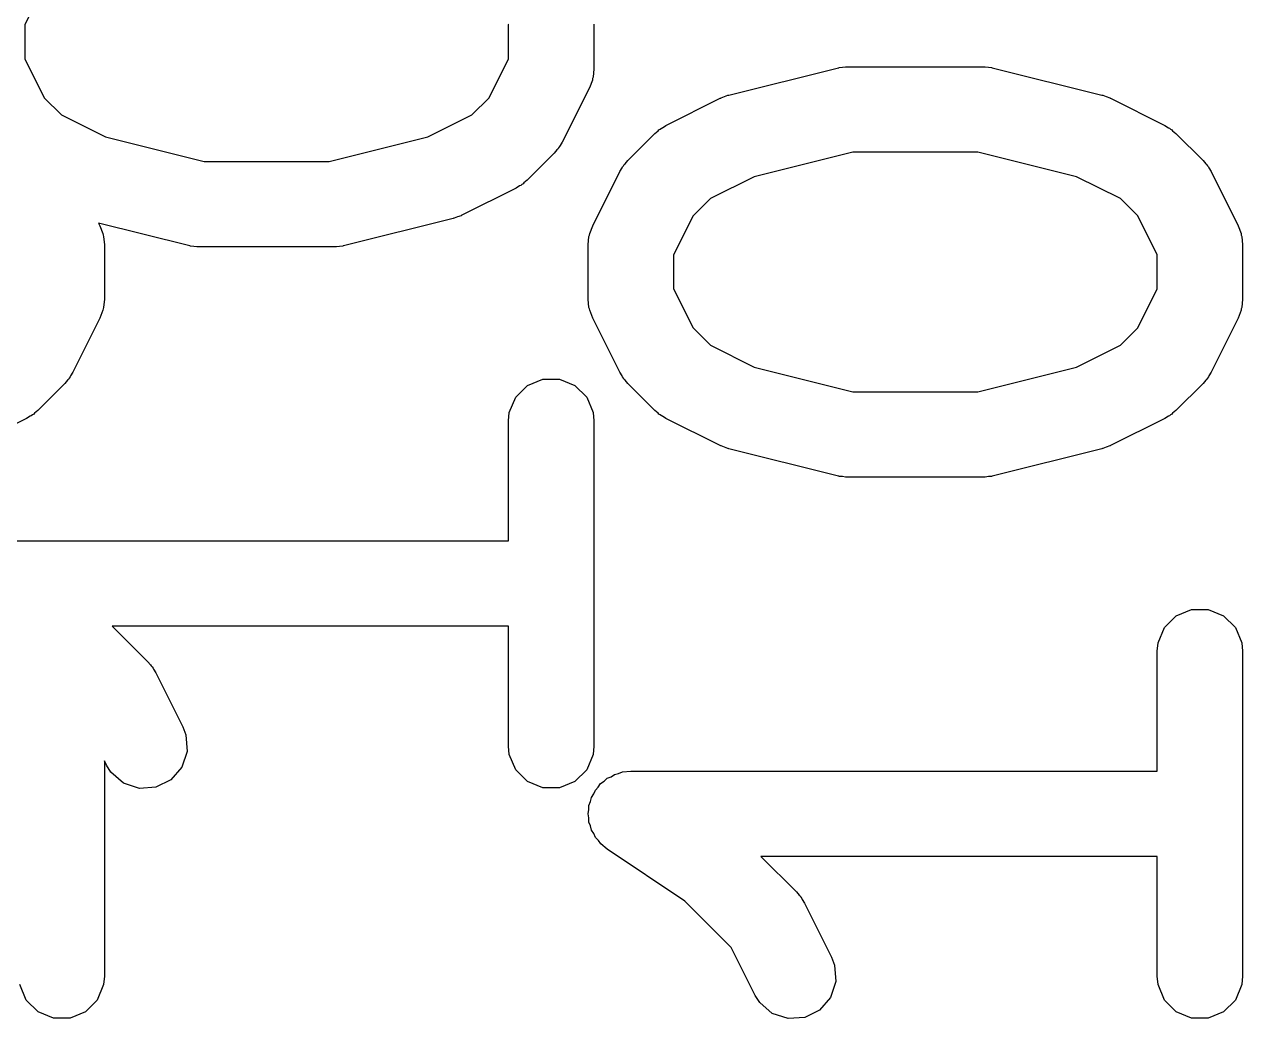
# Model space of a CAD drawing. Extents: x 4.17 to 6.89, y -6.18 to -1.34.
# Drawn here: x 5.3527 to 5.437, y -2.8976 to -2.8288 of the extents above; entities that cross this region are included whole.
import ezdxf

# ---------------------------------------------------------------- set-up
doc = ezdxf.new("R2010")
doc.units = 0
doc.header["$MEASUREMENT"] = 0
doc.layers.add('BLACK', color=7, linetype='CONTINUOUS')

msp = doc.modelspace()

# ---------------------------------------------------------------- linework, layer by layer
at = {"layer": 'BLACK', "linetype": 'CONTINUOUS'}
for p, q in [((5.354098, -2.826084), (5.352749, -2.828781)), ((5.352749, -2.828781), (5.352749, -2.831136)), ((5.386213, -2.828781), (5.386193, -2.82874)), ((5.386213, -2.831136), (5.386213, -2.828781)), ((5.392119, -2.82874), (5.392119, -2.831834)), ((5.352749, -2.831136), (5.354098, -2.833834)), ((5.384865, -2.833834), (5.386213, -2.831136)), ((5.401461, -2.833656), (5.40896, -2.831781)), ((5.40896, -2.831781), (5.40906, -2.831766)), ((5.40906, -2.831766), (5.4091, -2.83175)), ((5.4091, -2.83175), (5.409317, -2.831728)), ((5.409317, -2.831728), (5.409532, -2.831696)), ((5.409532, -2.831696), (5.409575, -2.831703)), ((5.409575, -2.831703), (5.409676, -2.831693)), ((5.409676, -2.831693), (5.41905, -2.831693)), ((5.41905, -2.831693), (5.41915, -2.831703)), ((5.41915, -2.831703), (5.419193, -2.831696)), ((5.419193, -2.831696), (5.419409, -2.831728)), ((5.419409, -2.831728), (5.419626, -2.83175)), ((5.419626, -2.83175), (5.419666, -2.831766)), ((5.419666, -2.831766), (5.419766, -2.831781)), ((5.419766, -2.831781), (5.427265, -2.833656)), ((5.392014, -2.832613), (5.391807, -2.833154)), ((5.392022, -2.832508), (5.392014, -2.832613)), ((5.392062, -2.83241), (5.392022, -2.832508)), ((5.392119, -2.831834), (5.392062, -2.83241)), ((5.391807, -2.833154), (5.389932, -2.836904)), ((5.354098, -2.833834), (5.355295, -2.835031)), ((5.383667, -2.835031), (5.384865, -2.833834)), ((5.397107, -2.835754), (5.400856, -2.833879)), ((5.400856, -2.833879), (5.400899, -2.833863)), ((5.400899, -2.833863), (5.400916, -2.833851)), ((5.400916, -2.833851), (5.401157, -2.833764)), ((5.401157, -2.833764), (5.401397, -2.833672)), ((5.401397, -2.833672), (5.401418, -2.833671)), ((5.401418, -2.833671), (5.401461, -2.833656)), ((5.427265, -2.833656), (5.427308, -2.833671)), ((5.427308, -2.833671), (5.427329, -2.833672)), ((5.427329, -2.833672), (5.427568, -2.833764)), ((5.427568, -2.833764), (5.42781, -2.833851)), ((5.42781, -2.833851), (5.427827, -2.833863)), ((5.427827, -2.833863), (5.427869, -2.833879)), ((5.427869, -2.833879), (5.431619, -2.835754)), ((5.355295, -2.835031), (5.358326, -2.836547)), ((5.380636, -2.836547), (5.383667, -2.835031)), ((5.396617, -2.836062), (5.396706, -2.836006)), ((5.396706, -2.836006), (5.396787, -2.83594)), ((5.396787, -2.83594), (5.396859, -2.83591)), ((5.396859, -2.83591), (5.397107, -2.835754)), ((5.431619, -2.835754), (5.431867, -2.83591)), ((5.431867, -2.83591), (5.431939, -2.83594)), ((5.431939, -2.83594), (5.43202, -2.836006)), ((5.43202, -2.836006), (5.432109, -2.836062)), ((5.358326, -2.836547), (5.365158, -2.838255)), ((5.373804, -2.838255), (5.380636, -2.836547)), ((5.394465, -2.838182), (5.39634, -2.836307)), ((5.39634, -2.836307), (5.396566, -2.836121)), ((5.396566, -2.836121), (5.396617, -2.836062)), ((5.432109, -2.836062), (5.43216, -2.836121)), ((5.43216, -2.836121), (5.432386, -2.836307)), ((5.432386, -2.836307), (5.434261, -2.838182)), ((5.389379, -2.837671), (5.387504, -2.839546)), ((5.389565, -2.837445), (5.389379, -2.837671)), ((5.389624, -2.837393), (5.389565, -2.837445)), ((5.38968, -2.837304), (5.389624, -2.837393)), ((5.389746, -2.837224), (5.38968, -2.837304)), ((5.389776, -2.837152), (5.389746, -2.837224)), ((5.389932, -2.836904), (5.389776, -2.837152)), ((5.41004, -2.837598), (5.403208, -2.839306)), ((5.418686, -2.837598), (5.41004, -2.837598)), ((5.425518, -2.839306), (5.418686, -2.837598)), ((5.365158, -2.838255), (5.373804, -2.838255)), ((5.394098, -2.838629), (5.394164, -2.838548)), ((5.394164, -2.838548), (5.39422, -2.83846)), ((5.39422, -2.83846), (5.394279, -2.838408)), ((5.394279, -2.838408), (5.394465, -2.838182)), ((5.434261, -2.838182), (5.434447, -2.838408)), ((5.434447, -2.838408), (5.434506, -2.83846)), ((5.434506, -2.83846), (5.434562, -2.838548)), ((5.434562, -2.838548), (5.434628, -2.838629)), ((5.392037, -2.842699), (5.393912, -2.838949)), ((5.393912, -2.838949), (5.394068, -2.838701)), ((5.394068, -2.838701), (5.394098, -2.838629)), ((5.403208, -2.839306), (5.400177, -2.840822)), ((5.428549, -2.840822), (5.425518, -2.839306)), ((5.434628, -2.838629), (5.434658, -2.838701)), ((5.434658, -2.838701), (5.434814, -2.838949)), ((5.434814, -2.838949), (5.436689, -2.842699)), ((5.386737, -2.840099), (5.382988, -2.841974)), ((5.386985, -2.839943), (5.386737, -2.840099)), ((5.387057, -2.839913), (5.386985, -2.839943)), ((5.387138, -2.839846), (5.387057, -2.839913)), ((5.387227, -2.83979), (5.387138, -2.839846)), ((5.387278, -2.839731), (5.387227, -2.83979)), ((5.387504, -2.839546), (5.387278, -2.839731)), ((5.400177, -2.840822), (5.398979, -2.842019)), ((5.429746, -2.842019), (5.428549, -2.840822)), ((5.364078, -2.844072), (5.357858, -2.842517)), ((5.357858, -2.842517), (5.357949, -2.842699)), ((5.357949, -2.842699), (5.358156, -2.84324)), ((5.382383, -2.842197), (5.374884, -2.844072)), ((5.382426, -2.842182), (5.382383, -2.842197)), ((5.382447, -2.84218), (5.382426, -2.842182)), ((5.382686, -2.842089), (5.382447, -2.84218)), ((5.382928, -2.842002), (5.382686, -2.842089)), ((5.382945, -2.84199), (5.382928, -2.842002)), ((5.382988, -2.841974), (5.382945, -2.84199)), ((5.39183, -2.84324), (5.392037, -2.842699)), ((5.398979, -2.842019), (5.397631, -2.844716)), ((5.431095, -2.844716), (5.429746, -2.842019)), ((5.436689, -2.842699), (5.436896, -2.84324)), ((5.358156, -2.84324), (5.358163, -2.843345)), ((5.358163, -2.843345), (5.358204, -2.843443)), ((5.358204, -2.843443), (5.358261, -2.844019)), ((5.391725, -2.844019), (5.391782, -2.843443)), ((5.391782, -2.843443), (5.391822, -2.843345)), ((5.391822, -2.843345), (5.39183, -2.84324)), ((5.436896, -2.84324), (5.436903, -2.843345)), ((5.436903, -2.843345), (5.436944, -2.843443)), ((5.436944, -2.843443), (5.437001, -2.844019)), ((5.358261, -2.844019), (5.358261, -2.847769)), ((5.364178, -2.844087), (5.364078, -2.844072)), ((5.364218, -2.844103), (5.364178, -2.844087)), ((5.364435, -2.844125), (5.364218, -2.844103)), ((5.364651, -2.844157), (5.364435, -2.844125)), ((5.364694, -2.84415), (5.364651, -2.844157)), ((5.364794, -2.84416), (5.364694, -2.84415)), ((5.374168, -2.84416), (5.364794, -2.84416)), ((5.374268, -2.84415), (5.374168, -2.84416)), ((5.374311, -2.844157), (5.374268, -2.84415)), ((5.374527, -2.844125), (5.374311, -2.844157)), ((5.374744, -2.844103), (5.374527, -2.844125)), ((5.374784, -2.844087), (5.374744, -2.844103)), ((5.374884, -2.844072), (5.374784, -2.844087)), ((5.391725, -2.847769), (5.391725, -2.844019)), ((5.437001, -2.844019), (5.437001, -2.847769)), ((5.397631, -2.844716), (5.397631, -2.847072)), ((5.431095, -2.847072), (5.431095, -2.844716)), ((5.358261, -2.847769), (5.358204, -2.848345)), ((5.391782, -2.848345), (5.391725, -2.847769)), ((5.397631, -2.847072), (5.398979, -2.849769)), ((5.429746, -2.849769), (5.431095, -2.847072)), ((5.437001, -2.847769), (5.436944, -2.848345)), ((5.358156, -2.848549), (5.357949, -2.849089)), ((5.358163, -2.848443), (5.358156, -2.848549)), ((5.358204, -2.848345), (5.358163, -2.848443)), ((5.391822, -2.848443), (5.391782, -2.848345)), ((5.39183, -2.848549), (5.391822, -2.848443)), ((5.392037, -2.849089), (5.39183, -2.848549)), ((5.436896, -2.848549), (5.436689, -2.849089)), ((5.436903, -2.848443), (5.436896, -2.848549)), ((5.436944, -2.848345), (5.436903, -2.848443)), ((5.357949, -2.849089), (5.356074, -2.852839)), ((5.393912, -2.852839), (5.392037, -2.849089)), ((5.436689, -2.849089), (5.434814, -2.852839)), ((5.398979, -2.849769), (5.400177, -2.850967)), ((5.428549, -2.850966), (5.429746, -2.849769)), ((5.400177, -2.850967), (5.403208, -2.852482)), ((5.425518, -2.852482), (5.428549, -2.850966)), ((5.356074, -2.852839), (5.355918, -2.853087)), ((5.394068, -2.853087), (5.393912, -2.852839)), ((5.403208, -2.852482), (5.41004, -2.85419)), ((5.418686, -2.85419), (5.425518, -2.852482)), ((5.434814, -2.852839), (5.434658, -2.853087)), ((5.355521, -2.853606), (5.353646, -2.855481)), ((5.355707, -2.85338), (5.355521, -2.853606)), ((5.355766, -2.853329), (5.355707, -2.85338)), ((5.355822, -2.85324), (5.355766, -2.853329)), ((5.355888, -2.853159), (5.355822, -2.85324)), ((5.355918, -2.853087), (5.355888, -2.853159)), ((5.387526, -2.85375), (5.38859, -2.853309)), ((5.38859, -2.853309), (5.389742, -2.853309)), ((5.389742, -2.853309), (5.390807, -2.85375)), ((5.394098, -2.853159), (5.394068, -2.853087)), ((5.394164, -2.85324), (5.394098, -2.853159)), ((5.39422, -2.853329), (5.394164, -2.85324)), ((5.394279, -2.85338), (5.39422, -2.853329)), ((5.394465, -2.853606), (5.394279, -2.85338)), ((5.39634, -2.855481), (5.394465, -2.853606)), ((5.434261, -2.853606), (5.432386, -2.855481)), ((5.434447, -2.85338), (5.434261, -2.853606)), ((5.434506, -2.853329), (5.434447, -2.85338)), ((5.434562, -2.85324), (5.434506, -2.853329)), ((5.434628, -2.853159), (5.434562, -2.85324)), ((5.434658, -2.853087), (5.434628, -2.853159)), ((5.38627, -2.855629), (5.386711, -2.854565)), ((5.386711, -2.854565), (5.387526, -2.85375)), ((5.390807, -2.85375), (5.391621, -2.854565)), ((5.391621, -2.854565), (5.392062, -2.855629)), ((5.41004, -2.85419), (5.418686, -2.85419)), ((5.352879, -2.856034), (5.349129, -2.857909)), ((5.353127, -2.855878), (5.352879, -2.856034)), ((5.353199, -2.855848), (5.353127, -2.855878)), ((5.35328, -2.855782), (5.353199, -2.855848)), ((5.353369, -2.855726), (5.35328, -2.855782)), ((5.35342, -2.855667), (5.353369, -2.855726)), ((5.353646, -2.855481), (5.35342, -2.855667)), ((5.386213, -2.856205), (5.38627, -2.855629)), ((5.386213, -2.864501), (5.386213, -2.856205)), ((5.392062, -2.855629), (5.392119, -2.856205)), ((5.392119, -2.856205), (5.392119, -2.878703)), ((5.396566, -2.855667), (5.39634, -2.855481)), ((5.396617, -2.855726), (5.396566, -2.855667)), ((5.396706, -2.855782), (5.396617, -2.855726)), ((5.396787, -2.855848), (5.396706, -2.855782)), ((5.396859, -2.855878), (5.396787, -2.855848)), ((5.397107, -2.856034), (5.396859, -2.855878)), ((5.400856, -2.857909), (5.397107, -2.856034)), ((5.431619, -2.856034), (5.427869, -2.857909)), ((5.431867, -2.855878), (5.431619, -2.856034)), ((5.431939, -2.855848), (5.431867, -2.855878)), ((5.43202, -2.855782), (5.431939, -2.855848)), ((5.432109, -2.855726), (5.43202, -2.855782)), ((5.43216, -2.855667), (5.432109, -2.855726)), ((5.432386, -2.855481), (5.43216, -2.855667)), ((5.400899, -2.857925), (5.400856, -2.857909)), ((5.400916, -2.857938), (5.400899, -2.857925)), ((5.401157, -2.858024), (5.400916, -2.857938)), ((5.42781, -2.857938), (5.427568, -2.858024)), ((5.427827, -2.857925), (5.42781, -2.857938)), ((5.427869, -2.857909), (5.427827, -2.857925)), ((5.401397, -2.858116), (5.401157, -2.858024)), ((5.401418, -2.858117), (5.401397, -2.858116)), ((5.401461, -2.858133), (5.401418, -2.858117)), ((5.40896, -2.860007), (5.401461, -2.858133)), ((5.427265, -2.858133), (5.419766, -2.860007)), ((5.427308, -2.858117), (5.427265, -2.858133)), ((5.427329, -2.858116), (5.427308, -2.858117)), ((5.427568, -2.858024), (5.427329, -2.858116)), ((5.40906, -2.860022), (5.40896, -2.860007)), ((5.4091, -2.860039), (5.40906, -2.860022)), ((5.409317, -2.86006), (5.4091, -2.860039)), ((5.409532, -2.860092), (5.409317, -2.86006)), ((5.409575, -2.860086), (5.409532, -2.860092)), ((5.409676, -2.860096), (5.409575, -2.860086)), ((5.41905, -2.860096), (5.409676, -2.860096)), ((5.41915, -2.860086), (5.41905, -2.860096)), ((5.419193, -2.860092), (5.41915, -2.860086)), ((5.419409, -2.86006), (5.419193, -2.860092)), ((5.419626, -2.860039), (5.419409, -2.86006)), ((5.419666, -2.860022), (5.419626, -2.860039)), ((5.419766, -2.860007), (5.419666, -2.860022)), ((5.349796, -2.864501), (5.386213, -2.864501)), ((5.431593, -2.8705), (5.432408, -2.869686)), ((5.432408, -2.869686), (5.433472, -2.869245)), ((5.433472, -2.869245), (5.434624, -2.869245)), ((5.434624, -2.869245), (5.435688, -2.869686)), ((5.435688, -2.869686), (5.436503, -2.8705)), ((5.386213, -2.870407), (5.358799, -2.870407)), ((5.358799, -2.870407), (5.361258, -2.872865)), ((5.386213, -2.878703), (5.386213, -2.870407)), ((5.431152, -2.871565), (5.431593, -2.8705)), ((5.436503, -2.8705), (5.436944, -2.871565)), ((5.431095, -2.872141), (5.431152, -2.871565)), ((5.431095, -2.880437), (5.431095, -2.872141)), ((5.436944, -2.871565), (5.437001, -2.872141)), ((5.437001, -2.872141), (5.437001, -2.894638)), ((5.361258, -2.872865), (5.361444, -2.873092)), ((5.361444, -2.873092), (5.361503, -2.873143)), ((5.361503, -2.873143), (5.361558, -2.873231)), ((5.361558, -2.873231), (5.361625, -2.873313)), ((5.361625, -2.873313), (5.361655, -2.873385)), ((5.361655, -2.873385), (5.361811, -2.873633)), ((5.361811, -2.873633), (5.363686, -2.877382)), ((5.363686, -2.877382), (5.363893, -2.877923)), ((5.363893, -2.877923), (5.363974, -2.879072)), ((5.38627, -2.879279), (5.386213, -2.878703)), ((5.392119, -2.878703), (5.392062, -2.879279)), ((5.358404, -2.880023), (5.358261, -2.879737)), ((5.358261, -2.879737), (5.358261, -2.894638)), ((5.363974, -2.879072), (5.36361, -2.880165)), ((5.386711, -2.880343), (5.38627, -2.879279)), ((5.392062, -2.879279), (5.391621, -2.880343)), ((5.358712, -2.880513), (5.358404, -2.880023)), ((5.359582, -2.881268), (5.358712, -2.880513)), ((5.36361, -2.880165), (5.362855, -2.881035)), ((5.387526, -2.881158), (5.386711, -2.880343)), ((5.391621, -2.880343), (5.390807, -2.881158)), ((5.393305, -2.880824), (5.393545, -2.880663)), ((5.393545, -2.880663), (5.393832, -2.880605)), ((5.393832, -2.880605), (5.394102, -2.880494)), ((5.394102, -2.880494), (5.394672, -2.880437)), ((5.394672, -2.880437), (5.394675, -2.880437)), ((5.394675, -2.880437), (5.394676, -2.880437)), ((5.394676, -2.880437), (5.394678, -2.880437)), ((5.394678, -2.880437), (5.431095, -2.880437)), ((5.360675, -2.881632), (5.359582, -2.881268)), ((5.362855, -2.881035), (5.361824, -2.881551)), ((5.38859, -2.881599), (5.387526, -2.881158)), ((5.390807, -2.881158), (5.389742, -2.881599)), ((5.392223, -2.881749), (5.392427, -2.881544)), ((5.392427, -2.881544), (5.392588, -2.881304)), ((5.392588, -2.881304), (5.392831, -2.881141)), ((5.392831, -2.881141), (5.393037, -2.880934)), ((5.393037, -2.880934), (5.393305, -2.880824)), ((5.361824, -2.881551), (5.360675, -2.881632)), ((5.389742, -2.881599), (5.38859, -2.881599)), ((5.391893, -2.882546), (5.391949, -2.882262)), ((5.391949, -2.882262), (5.392111, -2.882019)), ((5.392111, -2.882019), (5.392223, -2.881749)), ((5.391725, -2.883393), (5.391782, -2.883106)), ((5.391782, -2.882813), (5.391893, -2.882546)), ((5.391782, -2.883106), (5.391782, -2.882813)), ((5.391782, -2.883676), (5.391725, -2.883393)), ((5.391782, -2.883966), (5.391782, -2.883676)), ((5.391894, -2.884236), (5.391782, -2.883966)), ((5.391951, -2.884522), (5.391894, -2.884236)), ((5.392112, -2.884763), (5.391951, -2.884522)), ((5.392223, -2.88503), (5.392112, -2.884763)), ((5.392429, -2.885237), (5.392223, -2.88503)), ((5.392592, -2.88548), (5.392429, -2.885237)), ((5.393035, -2.885843), (5.392592, -2.88548)), ((5.393037, -2.885845), (5.393035, -2.885843)), ((5.393038, -2.885845), (5.393037, -2.885845)), ((5.39304, -2.885846), (5.393038, -2.885845)), ((5.398421, -2.889434), (5.39304, -2.885846)), ((5.431095, -2.886342), (5.403681, -2.886342)), ((5.403681, -2.886342), (5.40614, -2.888801)), ((5.431095, -2.894638), (5.431095, -2.886342)), ((5.40614, -2.888801), (5.406325, -2.889027)), ((5.406325, -2.889027), (5.406384, -2.889078)), ((5.406384, -2.889078), (5.40644, -2.889167)), ((5.401625, -2.892638), (5.398421, -2.889434)), ((5.40644, -2.889167), (5.406507, -2.889248)), ((5.406507, -2.889248), (5.406537, -2.88932)), ((5.406537, -2.88932), (5.406693, -2.889568)), ((5.406693, -2.889568), (5.408568, -2.893318)), ((5.403285, -2.895959), (5.401625, -2.892638)), ((5.408568, -2.893318), (5.408774, -2.893858)), ((5.408774, -2.893858), (5.408856, -2.895007)), ((5.358261, -2.894638), (5.358204, -2.895214)), ((5.408856, -2.895007), (5.408492, -2.8961)), ((5.431152, -2.895214), (5.431095, -2.894638)), ((5.437001, -2.894638), (5.436944, -2.895214)), ((5.352853, -2.896279), (5.352412, -2.895214)), ((5.358204, -2.895214), (5.357763, -2.896279)), ((5.431593, -2.896279), (5.431152, -2.895214)), ((5.436944, -2.895214), (5.436503, -2.896279)), ((5.353667, -2.897093), (5.352853, -2.896279)), ((5.357763, -2.896279), (5.356948, -2.897093)), ((5.403594, -2.896449), (5.403285, -2.895959)), ((5.404464, -2.897203), (5.403594, -2.896449)), ((5.408492, -2.8961), (5.407737, -2.896971)), ((5.432408, -2.897093), (5.431593, -2.896279)), ((5.436503, -2.896279), (5.435688, -2.897093)), ((5.354732, -2.897534), (5.353667, -2.897093)), ((5.355884, -2.897534), (5.354732, -2.897534)), ((5.356948, -2.897093), (5.355884, -2.897534)), ((5.405557, -2.897568), (5.404464, -2.897203)), ((5.406706, -2.897486), (5.405557, -2.897568)), ((5.407737, -2.896971), (5.406706, -2.897486)), ((5.433472, -2.897534), (5.432408, -2.897093)), ((5.434624, -2.897534), (5.433472, -2.897534)), ((5.435688, -2.897093), (5.434624, -2.897534))]:
    msp.add_line(p, q, dxfattribs=at)

doc.saveas('drawing.dxf')
